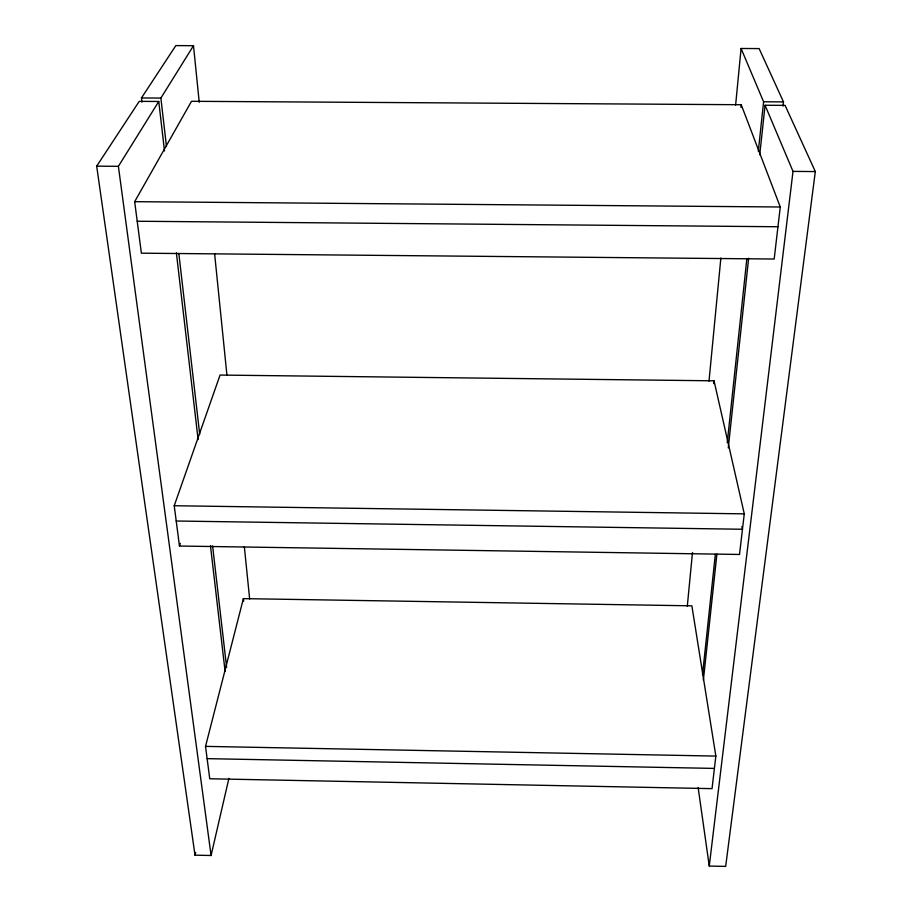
<?xml version="1.0" encoding="UTF-8"?>
<svg xmlns="http://www.w3.org/2000/svg" width="912" height="912" viewBox="0 0 912 912"><rect width="100%" height="100%" fill="white"/><g stroke="black" fill="none" stroke-linecap="round" stroke-linejoin="round"><path stroke-width="1.37" d="M687.295 606.286L692.482 552.49M709 381.182L720.868 258.016M735.619 105.119L741.08 48.484L759.126 48.587L783.488 101.905L783.009 106.145M713.743 383.633L714.028 380.817L220.066 375.06L174.226 505.738L179.47 546.037L739.507 554.462L744.272 513.855L714.028 380.817M740.954 107.411L741.217 104.72L191.497 101.3L134.668 201.677L141.371 253.183L774.174 259.031L780.273 206.99L741.217 104.72M702.514 674.641L715.339 554.416M727.252 442.673L746.848 258.78M758.317 151.289L763.595 101.779L741.08 48.484M703.369 680.158L716.9 554.131M728.289 447.929L748.649 258.187M759.742 154.812L765.065 105.256L785.072 105.37L815.317 171.559L725.667 866.4L709.262 866.058L698.136 787.535M715.852 756.082L712.033 788.641L209.749 778.768L205.531 746.381L243.39 598.625L691.866 605.83L715.852 756.082L205.531 746.381M709.262 866.058L793.007 171.399L765.065 105.256M164.513 150.982L158.756 101.483L139.228 101.357L96.683 166.155L195.008 855.16L211.082 855.502L228.923 778.301M195.008 855.16L195.681 852.401M179.47 546.037L180.325 543.438M211.082 855.502L118.389 166.326L158.756 101.483M166.429 146.102L160.877 98.063L193.492 45.691L175.834 45.6L141.463 97.949L141.987 102.19M141.463 97.949L160.877 98.063M763.595 101.779L783.488 101.905M96.683 166.155L118.389 166.326M793.007 171.399L815.317 171.559M134.668 201.677L780.273 206.99M137.21 221.24L777.959 226.746M174.226 505.738L744.272 513.855M176.21 521.014L742.471 529.256L741.855 526.486M207.127 758.647L714.404 768.417M176.369 252.806L198.109 439.504M210.455 545.581L225.104 671.449M178.832 253.479L199.705 434.317M212.599 545.935L226.632 667.436M243.39 598.625L243.652 601.19M193.492 45.691L199.238 102.292M214.605 253.696L226.963 375.391M244.336 546.607L249.649 598.956"/></g></svg>
